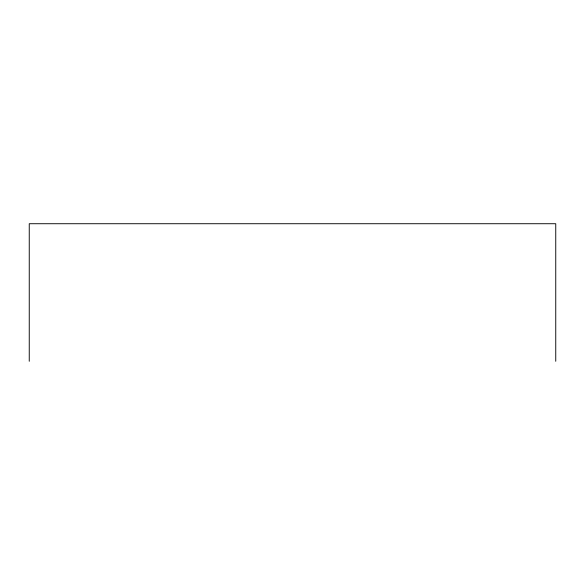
<?xml version="1.0" encoding="UTF-8"?>
<svg xmlns="http://www.w3.org/2000/svg" width="585" height="585" viewBox="0 0 585 585"><rect width="100%" height="100%" fill="white"/><g stroke="black" fill="none" stroke-linecap="round" stroke-linejoin="round"><path stroke-width="0.88" d="M555.75 361.274L555.75 223.726L29.25 223.726L29.25 361.274"/></g></svg>
